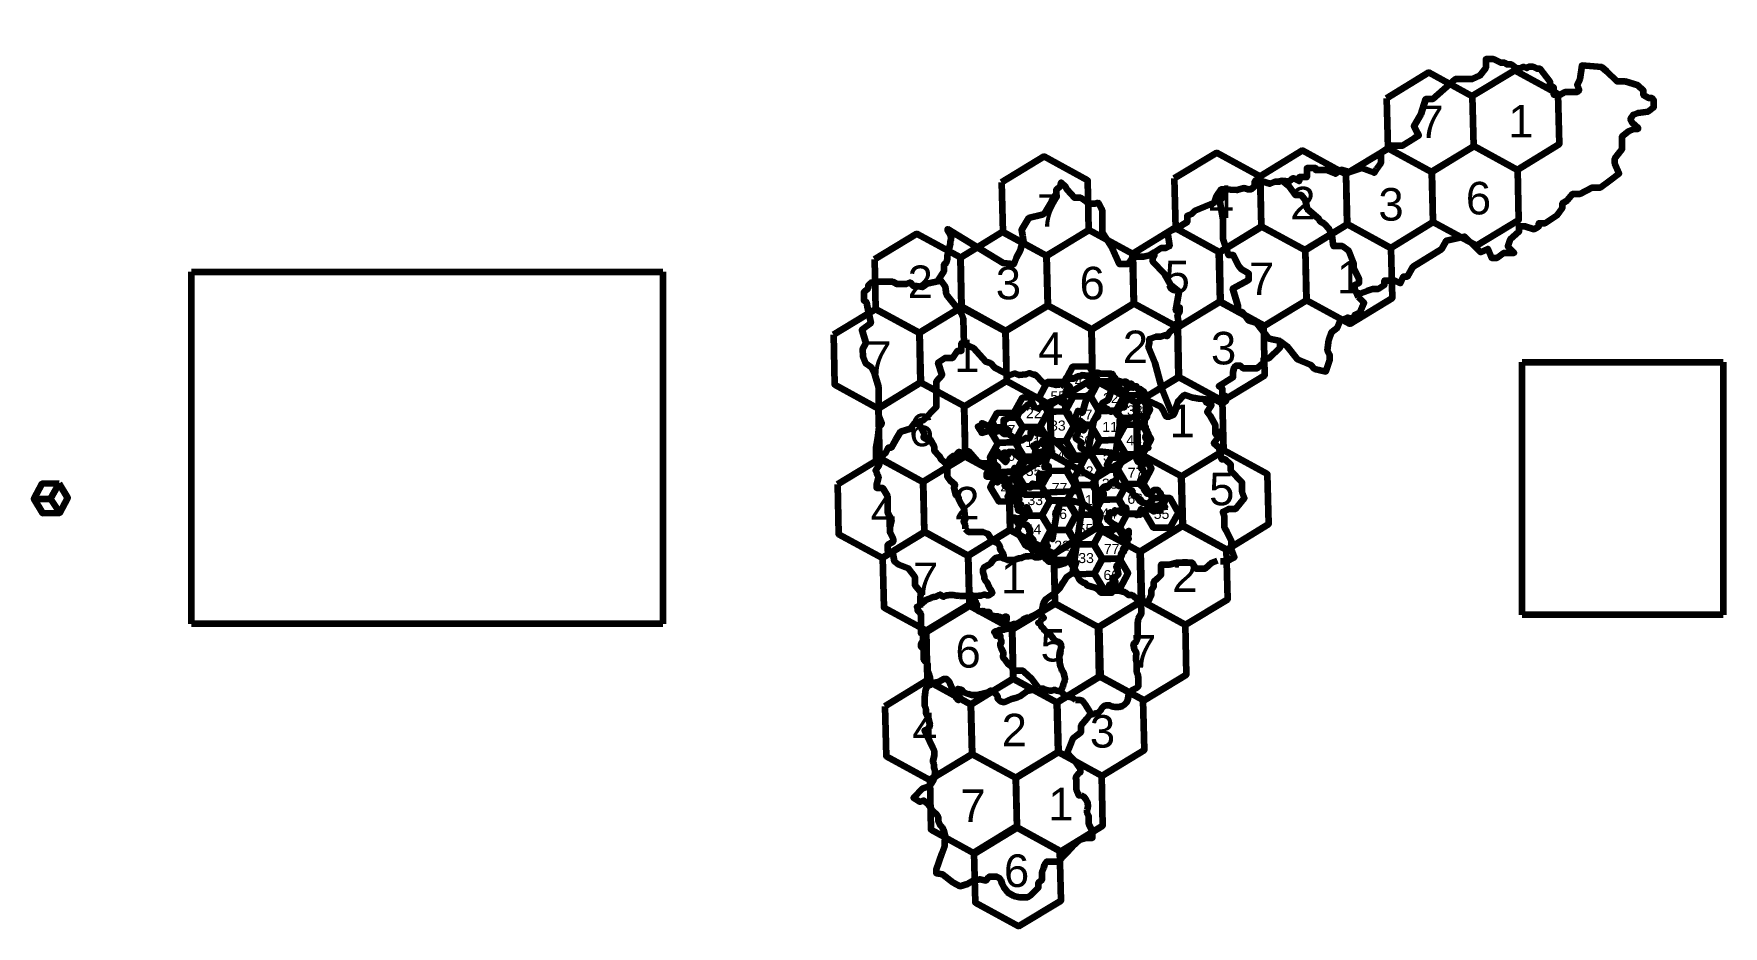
# Model space of a CAD drawing. Header units: millimetres. Extents: x 26490 to 144295, y -27112 to 35142.
import ezdxf

# ---------------------------------------------------------------- set-up
doc = ezdxf.new("R2010")
doc.units = ezdxf.units.MM
doc.layers.add('mapa', color=30, linetype='Continuous')
doc.styles.get("Standard").update_dxf_attribs({"font": 'arial.ttf'})
picture_1 = doc.add_image_def('image1.png', size_in_pixel=(1200, 1509))
picture_2 = doc.add_image_def('image2.png', size_in_pixel=(1098, 820))

msp = doc.modelspace()

# ---------------------------------------------------------------- linework, layer by layer
at = {"color": 2, "lineweight": 211}
for p, q in [((27650, 2706), (28250, 3777)), ((26490, 2706), (27650, 2706)), ((27650, 2706), (28297, 1718))]:
    msp.add_line(p, q, dxfattribs=at)
at = {"color": 30, "lineweight": 211, "true_color": 0xf8991e}
for points in [[(118781, 16966), (119460, 17200), (119890, 17348), (120250, 17348), (120680, 17620), (120680, 17930), (121400, 17930), (121790, 17750), (122010, 18200), (122290, 18200), (122670, 18910), (124070, 19770), (124677, 20143), (124990, 20720), (126260, 20990), (127050, 20230), (127378, 19915), (127880, 20130), (128140, 19520), (128540, 19520), (129000, 19850), (129710, 19850), (129270, 20310), (129450, 20780), (130060, 21350), (130060, 21730), (130460, 21730), (131110, 21510), (131440, 21690), (131440, 21930), (131890, 21930), (132710, 22500), (133100, 23000), (133100, 23320), (133440, 23530), (133810, 23970), (134310, 23970), (135150, 24430), (135750, 24430), (136370, 24890), (137045, 25390), (136740, 26090), (136740, 26450), (137260, 27100), (137260, 28010), (137680, 28360), (138090, 28500), (138360, 28500), (138360, 28580), (137950, 28960), (137820, 29220), (138040, 29500), (138370, 29620), (139070, 29710), (139450, 30020), (139450, 30330), (139450, 30510), (139340, 30650), (139110, 30650), (138740, 30850), (138740, 31190), (138360, 31530), (137460, 31810), (136910, 31810), (136170, 32510), (135841, 32821), (134440, 32920), (134290, 31980), (134110, 31590), (134250, 31220), (134080, 31080), (133250, 31080), (132920, 30890), (132480, 30890), (132480, 31390), (132240, 31550), (132240, 31780), (131530, 32700), (131320, 32700), (131050, 32840), (130720, 32840), (130610, 32740), (130380, 32840), (130140, 32730), (129900, 32730), (129540, 32990), (129200, 32990), (129060, 33120), (128800, 33120), (128270, 33360), (127740, 33360), (127740, 32760), (127300, 32200), (126800, 31980), (126100, 31980), (125610, 31980), (124030, 30570), (123530, 30570), (123220, 29530), (122720, 28700), (122960, 28260), (123078, 28044), (122780, 27860), (121911, 27322), (121150, 27322), (120420, 26840), (120420, 26120), (120130, 25700), (119949, 25438), (119080, 25760), (118230, 25490), (117660, 25650), (117270, 25370), (116640, 25620), (116260, 25620), (115880, 25620), (115880, 25770), (115270, 25770), (115270, 25420), (115270, 25150), (114720, 25150), (114720, 24850), (114300, 25070), (114020, 24840), (113540, 24890)], [(105820, 8720), (105180, 10340), (104680, 12160), (104210, 13280), (104290, 13570), (104290, 13870), (104760, 14020), (105100, 14020), (105380, 14120), (105520, 14050), (105650, 14270), (105940, 14530), (106060, 14890), (106210, 14960), (106330, 14960), (106250, 15520), (106410, 15760), (106410, 16040), (106250, 15840), (106130, 15840), (106370, 17140), (105780, 17600), (105330, 18400), (104520, 19230), (104520, 19520), (104630, 19680), (104630, 19880), (104300, 19680), (103880, 19580), (103160, 19580), (102790, 19080), (102200, 19080), (101710, 20160), (101010, 21280), (101010, 21990), (101010, 22750), (100950, 22950), (100790, 23280), (100660, 23360), (100460, 23290), (100110, 23290), (99730, 23540), (99492, 23697), (99370, 23697), (99070, 23697), (98560, 24250), (98460, 24470), (98130, 24770), (98070, 24520), (97780, 24260), (97780, 23980), (97530, 23630), (97390, 23300), (96970, 22610), (96800, 22510), (95850, 22270), (95360, 21470), (95430, 21060), (95508, 20604), (95330, 20330), (95270, 20020), (94990, 19520), (94840, 19060), (94080, 19140), (92060, 20370), (90202, 21501), (90202, 21410), (90380, 21150), (90460, 20840), (90400, 20670), (90400, 20510), (90190, 19640), (90190, 19370), (90110, 19170), (89940, 19020), (89940, 18560), (89550, 17950)], [(118870, 16760), (118610, 17360), (118610, 17630), (118900, 17780), (118900, 18050), (118530, 18760), (118530, 19120), (118190, 19990), (117750, 20330), (117130, 20330), (117060, 20860), (117032, 21075), (116840, 21490), (116480, 21880), (116200, 22040), (116130, 22200), (115300, 22900), (115170, 23530), (114890, 23880), (114470, 23880), (114060, 24470), (113540, 24890), (113320, 24820), (113040, 24820), (112670, 24680), (111840, 24930), (111710, 24930), (111620, 24820), (111620, 24700), (111710, 24590), (111360, 24270), (111180, 24270), (110870, 24370), (110380, 24230), (109500, 24280)], [(108020, 9670), (108507, 9621), (108988, 9573), (109390, 9340), (109630, 9530), (109630, 9870), (109370, 9870), (109370, 10090), (109370, 10380), (109120, 10550), (110120, 11190), (110120, 11550), (110210, 11910), (110340, 12000), (110620, 12000), (110790, 11810), (111220, 11810), (111820, 11810), (112260, 12210), (112260, 12510), (112630, 12510), (113400, 13260), (113400, 13710), (112640, 13870), (111770, 14950), (111190, 15150), (110780, 15730), (110470, 15730), (110470, 16130), (110100, 17380), (111220, 17980), (111220, 18430), (110720, 18710), (110500, 18970), (110150, 19700), (109810, 19700), (109430, 20790), (109430, 22220), (109200, 23520), (109500, 23810), (109500, 24280), (109260, 24280), (108960, 23840), (108800, 23340), (107450, 22800), (107210, 22560), (106910, 22450), (106910, 22010), (106270, 21600), (105550, 21270), (105680, 20330), (105400, 20190), (105090, 20190), (104630, 19880)], [(98021, 10659), (97771, 10619), (97301, 10739), (96881, 10799), (96331, 11359), (96231, 11359), (95921, 11459), (95671, 11369), (95191, 11339), (94901, 11439), (94581, 11339), (94471, 11339), (94181, 11489), (93498, 11843), (93201, 12159), (92871, 12249), (92011, 13209), (91371, 13499), (91311, 15269), (91191, 15659), (90141, 16959), (90061, 17499), (89761, 17899), (89091, 17759), (88776, 17693), (88471, 17469), (88071, 17529), (87831, 17529), (87591, 17799), (87331, 17679), (86671, 17679), (86391, 17839), (85141, 17839), (84831, 17749), (84681, 17589), (84681, 17389), (84381, 17109), (84381, 16589), (84381, 16539), (84551, 16409), (84611, 16129), (84861, 14959), (84241, 14489), (84521, 13559), (84271, 13149), (84311, 12629), (84491, 12169), (84891, 11879), (85111, 11419), (85391, 10499), (85391, 8529), (85631, 7959), (85421, 7699), (85331, 6899), (85201, 6249), (85201, 5319), (85431, 5169), (85431, 5049), (85191, 4689), (85271, 4539), (85271, 4419), (85401, 4269), (85251, 3679), (85251, 3469), (85661, 3469), (86031, 2879), (86031, 2289), (86031, 1739), (86291, 1229), (86191, 719), (86191, 379), (86421, -81), (86421, -301), (86021, -531), (86021, -901), (86361, -1021), (86481, -1641), (86781, -1891), (87471, -2131), (87931, -2731), (87931, -3311), (88311, -3811), (88285, -4880)], [(113400, 13710), (113860, 13360), (114580, 12450), (115530, 12050), (115800, 11770), (116580, 11580), (116700, 11930), (116867, 12418), (116867, 12730), (116700, 13060), (116800, 13790), (116990, 14330), (117410, 14650), (117580, 15120), (118090, 15340), (118500, 15230), (118610, 15530), (118990, 15720), (119260, 16370), (118870, 16760)], [(104295, 9340), (104205, 9570), (104110, 9680), (104040, 9899), (103920, 9959), (103770, 10119), (103770, 10169), (103740, 10169), (103660, 10169), (103530, 10329), (103400, 10439), (103360, 10519), (103210, 10539), (103140, 10548), (102950, 10669), (102911, 10694), (102840, 10694), (102680, 10869), (102500, 10869), (102460, 10809), (102320, 10809), (102280, 10859), (101930, 10969), (101900, 10919), (101870, 10919), (101860, 10949), (101910, 11129), (101880, 11139), (101810, 11139), (101680, 11209), (101690, 11229), (101620, 11279), (101532, 11342), (101590, 11429), (101580, 11439), (101560, 11429), (101520, 11429), (101470, 11399), (101410, 11419), (101340, 11419), (101110, 11419), (100910, 11419), (100760, 11469), (100670, 11499), (100590, 11499), (100530, 11459), (100479, 11425), (100440, 11449), (100370, 11389), (100300, 11289), (100100, 11259), (100060, 11289), (100000, 11249), (99890, 11249), (99750, 11279), (99568, 11318), (99480, 11269), (99410, 11269), (99310, 11239), (98980, 11069), (98750, 11069), (98502, 11109), (98348, 10903), (98029, 10480)], [(109241, -1641), (109671, -1641), (110221, -1371), (110011, -801), (110011, -221), (109671, 419), (109529, 686), (109529, 1439), (109401, 1799), (109811, 2009), (110311, 2009), (110911, 2759), (110761, 3189), (110761, 3839), (109951, 4649), (109951, 5099), (109591, 5449), (109341, 5449), (109151, 6249), (108781, 6589), (109231, 7199), (109231, 7389), (108901, 7219), (108901, 7219), (108901, 7829), (108551, 8479), (108301, 8759), (108611, 9229), (108231, 9429), (108231, 9619), (107731, 9669), (107341, 9739), (106811, 9939), (106711, 9939), (106241, 9439), (106111, 9059), (106111, 8869), (106031, 8669), (105941, 8539), (105661, 8429), (105501, 8429), (105391, 8559), (105261, 8839), (105091, 9119), (104218, 9508), (104192, 9631)], [(97296, -4143), (97733, -3821), (98006, -3559), (98280, -3134), (98534, -2739), (98948, -2471), (99116, -1942), (99181, -1738), (98577, -1537), (98419, -1784), (98171, -1863), (97951, -1934), (97632, -1829), (97459, -1695), (97276, -1695), (97112, -1522), (96972, -1374), (96876, -1272), (96826, -1272), (96702, -1351), (96670, -1372), (96554, -1384), (96358, -1384), (96311, -1384), (96128, -1299), (95986, -1287), (95841, -1315), (95631, -1315), (95358, -1449), (95171, -1464), (95013, -1503), (94871, -1572), (94398, -1572), (94125, -1478), (93926, -1380), (93862, -1380), (93728, -1380), (93508, -1472), (93335, -1631), (93180, -1831), (93085, -1908), (92734, -2079), (92673, -2236), (92673, -2398), (92721, -2540), (92767, -2673), (92767, -2860), (92834, -3004), (92941, -3102), (93014, -3281), (93100, -3495), (93249, -3670), (93278, -3734), (93320, -3825), (93320, -3886), (93061, -4044), (92945, -4044), (92856, -4003), (92714, -4003), (92656, -4020), (92522, -4060), (92392, -4060), (92251, -4083), (92054, -4083), (91778, -3968)], [(103830, -4450), (104210, -4450), (104430, -3990), (104430, -3640), (104600, -3420), (104600, -3090), (104840, -2860), (105102, -2609), (105102, -2230), (105102, -2110), (105102, -1890), (105690, -1890), (106230, -1730), (106640, -1730), (107240, -1730), (107500, -2170), (108200, -2170), (108660, -1730), (109030, -1590)], [(99130, -11310), (99230, -11320), (99320, -11320), (99440, -11320), (99520, -11340), (99530, -11340), (99550, -11350), (99620, -11400), (99690, -11480), (99830, -11670), (100060, -12040), (100120, -12180), (100120, -12270), (100120, -12360), (100240, -12310), (100300, -12310), (100430, -12290), (100480, -12282), (100550, -12250), (100580, -12240), (100700, -12220), (100790, -12150), (100820, -12120), (100910, -12020), (100990, -11870), (101060, -11800), (101130, -11730), (101290, -11690), (101500, -11690), (101650, -11770), (101870, -11810), (102180, -11810), (102410, -11750), (102550, -11640), (102680, -11500), (102770, -11340), (102830, -11120), (102830, -10970), (103020, -10770), (103110, -10630), (103290, -10520), (103430, -10470), (103530, -10360), (103530, -9790), (103490, -9680), (103490, -9590), (103410, -9400), (103410, -9180), (103410, -8990), (103410, -8730), (103360, -8590), (103360, -8290), (103390, -8100), (103360, -7960), (103270, -7890), (103210, -7680), (103180, -7430), (103250, -7350), (103340, -7310), (103420, -7110), (103466, -6996), (103466, -6380), (103466, -5980), (103530, -5650), (103660, -5420), (103736, -5286), (103736, -4960), (103690, -4870), (103690, -4680), (103830, -4450), (103510, -4360), (103070, -4030), (102830, -4030), (102600, -3840), (102190, -3720), (101870, -3720), (101740, -3720), (101660, -3860), (101310, -3860), (101120, -3860), (101120, -3860), (100930, -3860), (100770, -3700), (100590, -3520), (100250, -3430), (99937, -3347), (99820, -3190), (99730, -3190), (99480, -3030), (99380, -2930), (99300, -2670), (98948, -2430)], [(96516, -10452), (96065, -9827), (95585, -9390), (95474, -9290), (95288, -9290), (95059, -9290), (94868, -9290), (94740, -9067), (94429, -8839), (94228, -8529), (94094, -8399), (94105, -8027), (93976, -7755), (93896, -7585), (93896, -7457), (93896, -7354), (93976, -7354), (93976, -7246), (93976, -7199), (93896, -7010), (93896, -6846), (93850, -6805), (93798, -6760), (93798, -6760), (93684, -6725), (93606, -6725), (93606, -6765), (93637, -6812), (93637, -6812), (93601, -6860), (93601, -6793), (93566, -6689), (93548, -6639), (93468, -6592), (93544, -6526), (93625, -6526), (93722, -6478), (93807, -6437), (93864, -6437), (93945, -6469), (94045, -6424), (94144, -6424), (94211, -6424), (94263, -6374), (94346, -6374), (94431, -6338), (94488, -6265), (94449, -6265), (94408, -6221), (94357, -6168), (94357, -6065), (94322, -5957), (94322, -5803), (94285, -5758), (94344, -5714), (94344, -5629), (94344, -5536), (94273, -5536), (94187, -5536), (94126, -5592), (94074, -5592), (93998, -5592), (93932, -5553), (93814, -5553), (93758, -5516), (93689, -5516), (93618, -5516), (93542, -5516), (93444, -5482), (93378, -5459), (93308, -5434), (93258, -5417), (93204, -5398), (93166, -5385), (93166, -5320), (93166, -5283), (93166, -5283), (93131, -5249), (93131, -5249), (93131, -5193), (93131, -5193), (93069, -5193), (93030, -5193), (92976, -5193), (92946, -5193), (92920, -5193), (92900, -5193), (92880, -5207), (92864, -5207), (92845, -5207), (92827, -5207), (92809, -5189), (92786, -5166), (92768, -5148), (92757, -5137), (92735, -5137), (92715, -5151), (92693, -5151), (92671, -5151), (92648, -5139), (92627, -5128), (92606, -5141), (92594, -5148), (92505, -5148), (92460, -5148), (92435, -5148), (92409, -5148), (92389, -5129), (92371, -5129), (92334, -5100), (92320, -5082), (92296, -5076), (92272, -5070), (92256, -4979), (92241, -4851), (92241, -4750), (92272, -4659), (92245, -4642), (92166, -4662), (92090, -4699), (92048, -4671), (92048, -4598), (92048, -4514), (92103, -4497), (92133, -4481), (92169, -4462), (92124, -4405), (91911, -4136), (91778, -3968), (91726, -3968), (91617, -4000), (91553, -4035), (91474, -4067), (91446, -4078), (91400, -4086), (91311, -4100), (91247, -4100), (91171, -4092), (91068, -4080), (90973, -4075), (90892, -4075), (90802, -4058), (90634, -4017), (90600, -4008), (90567, -4008), (90446, -4008), (90316, -4020), (90227, -4039), (90200, -4039), (90081, -4044), (89991, -4102), (89965, -4119), (89942, -4127), (89921, -4127), (89898, -4127), (89867, -4120), (89816, -4061), (89742, -4002), (89692, -3993), (89670, -3993), (89643, -4000), (89614, -4016), (89528, -4067), (89397, -4124), (89252, -4162), (89181, -4162), (89040, -4217), (88764, -4325), (88341, -4674), (88224, -4770), (88151, -4830), (88074, -4830), (88074, -4830), (88119, -4955), (88119, -5082), (88189, -5137), (88348, -5323), (88348, -5543), (88348, -5757), (88348, -6205), (88348, -6501), (88348, -6664), (88490, -6664), (88490, -7000), (88490, -7214), (88347, -7428), (88347, -7602), (88347, -7602), (88531, -7795), (88531, -7928), (88531, -7928), (88531, -8111), (88531, -8336), (88531, -8489), (88531, -8489), (88674, -8641), (88816, -8794), (88816, -8923), (88816, -9321), (88896, -9453), (88896, -9546), (88981, -9702), (88981, -9883), (89037, -9975), (89037, -10104), (89037, -10164), (89318, -10104), (89619, -10039), (89945, -9859), (90134, -9859), (90299, -10015), (90636, -10830), (90756, -11120), (90971, -11354), (91059, -11121), (90931, -10800), (90931, -10551), (91156, -10607), (91312, -10792), (91638, -10896), (91856, -10966), (92281, -10966), (92751, -10860), (93048, -10793), (93221, -10679), (93398, -10768), (93603, -10952), (93701, -11041), (93701, -11225), (93872, -11410), (94161, -11482), (94659, -11261), (95041, -11165), (95350, -11029), (95780, -10699), (96094, -10615), (96516, -10452)], [(96617, -5279), (96735, -5147), (96799, -5076), (96842, -4850), (96889, -4599), (96960, -4439), (97111, -4279), (97296, -4143), (97296, -4143), (97296, -4143)], [(98333, -10109), (98383, -9967), (98397, -9925), (98411, -9885), (98386, -9735), (98373, -9652), (98348, -9559), (98326, -9438), (98278, -9364), (98197, -9305), (98168, -9187), (98105, -9037), (98049, -8872), (98034, -8661), (98016, -8269), (98012, -8195), (98069, -7955), (98089, -7817), (98133, -7709), (98146, -7678), (98131, -7560), (98131, -7471), (98091, -7378), (97923, -7278), (97739, -7204), (97630, -7087), (97603, -7038), (97512, -6929), (97473, -6883), (97458, -6883), (97422, -6827), (97343, -6787), (97273, -6751), (97220, -6673), (97033, -6531), (96981, -6470), (96919, -6435), (96919, -6356), (96838, -6280), (96790, -6250), (96763, -6221), (96727, -6182), (96727, -6160), (96708, -6131), (96708, -6113), (96708, -6088), (96698, -6069), (96688, -6049), (96662, -6026), (96606, -5989), (96587, -5976), (96564, -5976), (96546, -5976), (96535, -5959), (96570, -5936), (96631, -5910), (96660, -5881), (96698, -5820), (96752, -5713), (96790, -5667), (96880, -5630), (96930, -5609), (96846, -5522), (96775, -5381), (96741, -5347), (96716, -5347), (96688, -5322), (96665, -5322), (96617, -5279), (96535, -5339), (96446, -5365), (96220, -5430), (96049, -5508), (95878, -5618), (95805, -5618), (95770, -5588), (95647, -5681), (95572, -5681), (95529, -5681), (95490, -5724), (95443, -5776), (95330, -5860), (95228, -5936), (95039, -6016), (94887, -6052), (94786, -6052), (94672, -6083), (94590, -6135), (94488, -6265)], [(89037, -10164), (89037, -10270), (88830, -10340), (88670, -10590), (88610, -11140), (88610, -11710), (88700, -11980), (88700, -12260), (88850, -12610), (88980, -13040), (88910, -13300), (88760, -13410), (88600, -13460), (88730, -13770), (89160, -14640), (89275, -14873), (89275, -15230), (89180, -15570), (89180, -15640), (89240, -15810), (89240, -16020), (89330, -16230), (89330, -16470), (89260, -16860), (89160, -17040), (88880, -17360), (88450, -17510), (87830, -18160), (88270, -18430), (88550, -18350), (88800, -18560), (89180, -19080), (89460, -19340), (89550, -19490), (89550, -19750), (89660, -20040), (89810, -20190), (89930, -20390), (90030, -20880), (90140, -20980), (90000, -21150), (90000, -21550), (89810, -22030), (89420, -23170), (89420, -23410), (89860, -23480), (90600, -24070), (91070, -24320), (91610, -24160), (91960, -23950), (92450, -23840), (92910, -23930), (93070, -23720), (93136, -23634), (93240, -23634), (93330, -23634), (93500, -23634), (93620, -23634), (93810, -23740), (93930, -23890), (94000, -24140), (94140, -24420), (94380, -24730), (94830, -25000), (95220, -25080), (95520, -25080), (95800, -25080), (96010, -24940), (96310, -24640), (96545, -24405), (96545, -24060), (96810, -23850), (96810, -23310), (96910, -23030), (96995, -22792), (97140, -22590), (97360, -22590), (97930, -22590), (98920, -21550), (99460, -21070), (99830, -20950), (100320, -20950), (100320, -20480), (100050, -19990), (100050, -19440), (99940, -19210), (99940, -19000)], [(96516, -10452), (96614, -10522), (96699, -10538), (96849, -10538), (96910, -10550), (97104, -10630), (97310, -10676), (97417, -10676), (97511, -10664), (97608, -10623), (97671, -10629), (97712, -10633), (97816, -10668), (97916, -10688), (97980, -10688), (98011, -10692), (98114, -10713), (98177, -10576), (98242, -10418), (98272, -10346), (98297, -10244), (98316, -10164), (98333, -10109), (98333, -10109), (98333, -10109)], [(99180, -15710), (98560, -15030), (98750, -14540), (98961, -13995), (99280, -13750), (99524, -13563), (99524, -13110), (99930, -12650), (100120, -12360)], [(99530, -17990), (99370, -17990), (99200, -17600), (99200, -17540), (99200, -16930), (99150, -16710), (99330, -16470), (99470, -16370), (99470, -16160), (99180, -15710)]]:
    msp.add_lwpolyline(points, dxfattribs=at)
at = {"color": 6, "lineweight": 211}
for points in [[(120820, 30629), (120901, 27166), (123941, 25505), (126900, 27308), (126818, 30771), (123778, 32432)], [(126800, 30779), (126881, 27316), (129921, 25655), (132880, 27458), (132798, 30921), (129758, 32582)], [(117990, 25339), (118071, 21876), (121111, 20215), (124070, 22018), (123988, 25481), (120948, 27142)], [(123970, 25489), (124051, 22026), (127091, 20365), (130050, 22168), (129968, 25631), (126928, 27292)], [(93981, 24777), (94063, 21314), (97103, 19653), (100062, 21455), (99980, 24918), (96940, 26579)], [(106020, 25039), (106101, 21576), (109141, 19915), (112100, 21718), (112018, 25181), (108978, 26842)], [(112000, 25189), (112081, 21726), (115121, 20065), (118080, 21868), (117998, 25331), (114958, 26992)], [(91110, 19514), (91192, 16051), (94232, 14390), (97190, 16193), (97108, 19656), (94068, 21317)], [(97113, 19647), (97195, 16184), (100235, 14523), (103193, 16326), (103112, 19789), (100072, 21450)], [(103127, 19798), (103209, 16335), (106249, 14674), (109207, 16477), (109125, 19940), (106085, 21601)], [(109165, 19884), (109247, 16420), (112287, 14760), (115245, 16562), (115163, 20025), (112123, 21686)], [(115145, 20034), (115227, 16570), (118267, 14910), (121225, 16712), (121143, 20175), (118103, 21836)], [(85110, 19395), (85192, 15932), (88232, 14271), (91190, 16074), (91108, 19537), (88068, 21197)], [(82244, 14136), (82325, 10673), (85365, 9012), (88324, 10814), (88242, 14277), (85202, 15938)], [(88257, 14287), (88339, 10824), (91379, 9163), (94337, 10965), (94256, 14428), (91216, 16089)], [(94246, 14387), (94327, 10924), (97367, 9263), (100326, 11066), (100244, 14529), (97204, 16189)], [(100239, 14525), (100320, 11062), (103360, 9402), (106319, 11204), (106237, 14667), (103197, 16328)], [(106263, 14659), (106344, 11196), (109384, 9535), (112343, 11338), (112261, 14801), (109221, 16461)], [(85369, 9014), (85451, 5551), (88491, 3890), (91449, 5693), (91367, 9156), (88327, 10816)], [(91361, 9116), (91442, 5653), (94482, 3992), (97441, 5795), (97359, 9258), (94319, 10919)], [(97359, 9246), (97441, 5783), (100481, 4122), (103439, 5925), (103357, 9388), (100317, 11049)], [(103391, 9397), (103473, 5934), (106513, 4273), (109471, 6075), (109390, 9538), (106350, 11199)], [(100506, 4138), (100588, 675), (103628, -986), (106586, 816), (106504, 4279), (103464, 5940)], [(106527, 4270), (106608, 806), (109648, -854), (112607, 948), (112525, 4411), (109485, 6072)], [(82529, 3701), (82611, 237), (85651, -1423), (88609, 379), (88527, 3842), (85487, 5503)], [(88489, 3854), (88571, 391), (91611, -1270), (94569, 533), (94488, 3996), (91447, 5656)], [(94493, 3987), (94574, 524), (97614, -1137), (100573, 665), (100491, 4129), (97451, 5789)], [(85676, -1408), (85758, -4871), (88798, -6532), (91756, -4729), (91675, -1266), (88634, 395)], [(91625, -1273), (91706, -4736), (94746, -6397), (97705, -4595), (97623, -1132), (94583, 529)], [(97618, -1135), (97699, -4598), (100740, -6259), (103698, -4456), (103616, -993), (100576, 668)], [(103662, -965), (103744, -4428), (106784, -6089), (109742, -4287), (109660, -824), (106620, 837)], [(94705, -6387), (94787, -9850), (97827, -11511), (100785, -9709), (100704, -6245), (97664, -4585)], [(100791, -6227), (100872, -9691), (103913, -11351), (106871, -9549), (106789, -6086), (103749, -4425)], [(88707, -6517), (88789, -9980), (91829, -11641), (94787, -9838), (94705, -6375), (91665, -4715)], [(85836, -11779), (85917, -15242), (88957, -16903), (91916, -15101), (91834, -11638), (88794, -9977)], [(91839, -11646), (91921, -15109), (94961, -16770), (97919, -14968), (97837, -11505), (94797, -9844)], [(97853, -11495), (97934, -14958), (100974, -16619), (103933, -14817), (103851, -11354), (100811, -9693)], [(88971, -16906), (89053, -20370), (92093, -22030), (95051, -20228), (94969, -16765), (91929, -15104)], [(94964, -16768), (95046, -20231), (98086, -21892), (101044, -20090), (100963, -16626), (97922, -14966)], [(92040, -21988), (92122, -25451), (95162, -27112), (98120, -25310), (98038, -21847), (94998, -20186)]]:
    msp.add_lwpolyline(points, close=True, dxfattribs=at)
at = {"color": 7, "lineweight": 211}
for points in [[(85451, 5551), (85930, 5960), (86080, 6290), (86290, 6290), (86600, 6810), (86948, 7393), (87620, 7600), (87900, 7980), (88530, 8190), (89440, 9120), (89440, 10910), (89830, 11350), (89560, 12210), (90030, 12530), (90570, 12530), (90910, 13030), (91170, 13030), (91170, 13550), (91369, 13550)], [(87900, 7980), (88240, 7900), (88610, 7210), (88530, 6980), (88670, 6890), (88670, 7020), (88970, 6880), (89280, 6350), (89280, 6080), (89630, 5700), (89760, 5440), (90180, 5080), (90360, 5510), (90590, 5690), (90750, 5690), (90990, 5980), (91300, 5880), (91680, 6020), (92270, 5340), (92570, 5200), (92940, 5200), (93130, 5200), (93650, 5200)], [(90180, 5080), (90180, 4884), (90180, 4270), (90360, 4010), (90740, 3680), (90640, 3490), (90790, 2960), (90960, 2820), (90960, 2680), (91100, 2390), (91340, 2060), (91430, 1220), (91320, 1110), (91440, 870), (91440, 620)], [(91440, 620), (91650, 390), (91930, 390), (92660, 390), (93000, 290), (93180, -20)], [(93180, -20), (93306, -237), (93710, -390), (93850, -600), (93850, -780), (94100, -1210), (94125, -1478)]]:
    msp.add_lwpolyline(points, dxfattribs=at)
at = {"color": 152, "lineweight": 211, "true_color": 0x2776bb}
for points in [[(100114, 11928), (98925, 11900), (98354, 10857), (98973, 9841), (100162, 9868), (100732, 10912)], [(98350, 10866), (97161, 10838), (96590, 9795), (97208, 8779), (98397, 8806), (98968, 9850)], [(101927, 10913), (100738, 10885), (100167, 9842), (100786, 8826), (101975, 8853), (102545, 9897)], [(96600, 9778), (95411, 9750), (94841, 8707), (95459, 7691), (96648, 7718), (97219, 8762)], [(100165, 9864), (98976, 9836), (98406, 8793), (99024, 7777), (100213, 7804), (100784, 8848)], [(103713, 9940), (102524, 9912), (101954, 8868), (102572, 7853), (103761, 7880), (104332, 8924)], [(94834, 8706), (93645, 8678), (93074, 7634), (93693, 6619), (94882, 6646), (95452, 7690)], [(98414, 8798), (97225, 8770), (96655, 7727), (97273, 6711), (98462, 6739), (99033, 7782)], [(101967, 8865), (100778, 8838), (100208, 7794), (100826, 6778), (102015, 6806), (102586, 7849)], [(96668, 7724), (95479, 7696), (94909, 6653), (95527, 5637), (96716, 5664), (97287, 6708)], [(100211, 7808), (99022, 7780), (98451, 6737), (99070, 5721), (100259, 5748), (100829, 6792)], [(103781, 7885), (102592, 7858), (102022, 6814), (102640, 5798), (103829, 5826), (104400, 6869)], [(94920, 6647), (93731, 6619), (93160, 5576), (93778, 4560), (94967, 4588), (95538, 5631)], [(98465, 6733), (97276, 6706), (96705, 5662), (97324, 4646), (98513, 4674), (99084, 5717)], [(102013, 6809), (100824, 6782), (100253, 5738), (100872, 4722), (102061, 4750), (102631, 5793)], [(96711, 5654), (95522, 5626), (94951, 4583), (95569, 3567), (96758, 3594), (97329, 4638)], [(100253, 5738), (99064, 5710), (98494, 4667), (99112, 3651), (100301, 3679), (100872, 4722)], [(102074, 4727), (100885, 4700), (100315, 3656), (100933, 2640), (102122, 2668), (102693, 3712)], [(103813, 5833), (102624, 5805), (102053, 4762), (102672, 3746), (103861, 3773), (104432, 4817)], [(28250, 3777), (27061, 3749), (26490, 2706), (27108, 1690), (28297, 1718), (28868, 2761)], [(94930, 4597), (93741, 4569), (93170, 3526), (93788, 2510), (94977, 2538), (95548, 3581)], [(96734, 3596), (95545, 3568), (94974, 2525), (95593, 1509), (96782, 1536), (97352, 2580)], [(98499, 4658), (97310, 4631), (96739, 3587), (97358, 2571), (98547, 2599), (99117, 3642)], [(100313, 3679), (99124, 3651), (98553, 2608), (99171, 1592), (100360, 1619), (100931, 2663)], [(103883, 3756), (102694, 3729), (102123, 2685), (102742, 1669), (103931, 1697), (104501, 2740)], [(98545, 2602), (97356, 2575), (96785, 1531), (97403, 515), (98592, 543), (99163, 1586)], [(102125, 2663), (100936, 2635), (100365, 1592), (100984, 576), (102173, 603), (102744, 1647)], [(104535, 2750), (103940, 1720), (104535, 690), (105724, 690), (106319, 1720), (105724, 2750)], [(96793, 1537), (95604, 1509), (95034, 466), (95652, -550), (96841, -523), (97412, 521)], [(100369, 1606), (99180, 1578), (98609, 535), (99228, -481), (100417, -454), (100987, 590)], [(98587, 533), (97398, 505), (96827, -538), (97446, -1554), (98635, -1527), (99205, -483)], [(102159, 588), (100970, 560), (100399, -483), (101018, -1499), (102207, -1472), (102777, -428)], [(100406, -456), (99217, -483), (98646, -1527), (99265, -2543), (100454, -2515), (101024, -1472)], [(102193, -1460), (101004, -1488), (100433, -2531), (101052, -3547), (102241, -3520), (102811, -2476)]]:
    msp.add_lwpolyline(points, close=True, dxfattribs=at)
at = {"color": 40, "lineweight": 211, "true_color": 0xf8d731}
for points in [[(104120, 9310), (104050, 9410), (103950, 9410), (104100, 9650), (104100, 9810), (103870, 10220), (103800, 10110), (103720, 10330), (103380, 10430), (103380, 10560), (103280, 10470), (103220, 10580), (103110, 10580), (103010, 10740), (102880, 10650), (102730, 10750), (102630, 10750), (102630, 10870), (102500, 10790), (101990, 10950), (101760, 11160), (101760, 11350), (101630, 11430), (100900, 11430), (100627, 11459), (100530, 11459), (100411, 11459), (100260, 11260), (99540, 11320), (99480, 11240), (99240, 11240), (98980, 11080), (98860, 11140), (98670, 11080), (98540, 11170), (98450, 11130), (98370, 10910), (98540, 10780), (98540, 10680), (98740, 10540), (98740, 10470), (98670, 10340), (98500, 10340), (98440, 10160), (98500, 10050), (98400, 9980), (98400, 9800), (98460, 9700)], [(100100, 11259), (100020, 10660), (100100, 10660), (100100, 10550), (100350, 10550), (100440, 10360), (100280, 10030), (100200, 10140), (100130, 9940), (99970, 9940), (99970, 9940), (99970, 9790), (99870, 9660), (99600, 8700), (99300, 8840), (99080, 8320), (99300, 8160), (99430, 8160), (99430, 8160), (99640, 7980), (99830, 7900), (99990, 7880), (100010, 7810), (99770, 7890), (99770, 7780), (99670, 7730), (99780, 7600), (99680, 7470), (99450, 7670), (99280, 7480), (99340, 7400), (99260, 7320), (99260, 7200), (99130, 7050), (99150, 6920), (99570, 6610), (99480, 6420), (99480, 6290), (99710, 6150), (100040, 6130)], [(98460, 9700), (98350, 9550), (98140, 9420), (97950, 9670), (97790, 9510), (97790, 9620), (97610, 9490), (97380, 9490), (97380, 9390), (97190, 9390), (97190, 9210), (97000, 9110), (96900, 9110), (96900, 9110), (96740, 9110), (96560, 8980), (96300, 9070), (96100, 9420), (95710, 9190), (95170, 8690), (95080, 8450), (94860, 8360), (94420, 8360), (94260, 8210), (94100, 8210), (94100, 7850), (94100, 7760), (93870, 7670), (93740, 7670), (93430, 7670), (93430, 7910), (93050, 7770), (92770, 7900), (92597, 7980), (92597, 7750), (92330, 7750), (92480, 7490), (92585, 7307), (93080, 7460), (93240, 7320), (93470, 7320), (93590, 7490), (93590, 7380), (93850, 7470), (94100, 7240), (94410, 7240), (94780, 7000), (94660, 6670), (95030, 6670), (95140, 6240), (95216, 5944), (95216, 5580), (94990, 5800), (94817, 5968), (94440, 5968), (94440, 5780), (94280, 5910), (94120, 5910), (94330, 5420), (94240, 5250), (93850, 5650), (93720, 6010), (93440, 6010), (93600, 5830), (93480, 5590), (93170, 5390), (93740, 4920), (93740, 4920), (93310, 5020), (93310, 4690), (93580, 4600), (93580, 4470), (93290, 4470), (92930, 4470), (92930, 4260), (93370, 4260), (93470, 4020), (93700, 4020), (93700, 3830), (93890, 4030), (94320, 3890), (94320, 3640), (94180, 3640), (94460, 3480), (94680, 3480), (94950, 3370), (95190, 3370), (95360, 3250), (95310, 3180), (95470, 3050), (95440, 3020), (95350, 3070), (95300, 3030), (95270, 3090), (95010, 3090), (94900, 3210), (94900, 3310), (94740, 3370), (94550, 3370), (94550, 3300), (94740, 3300), (94780, 3210), (94700, 2970), (94520, 2970), (94380, 2870), (94630, 2800), (94810, 2850), (94940, 2730), (95100, 2690), (95229, 2658), (95140, 2550), (95140, 2460), (95080, 2460), (95130, 2330), (95340, 2300), (95120, 2240), (95050, 2190), (95080, 2150), (95190, 2060), (95100, 1990), (95140, 1890), (95230, 1920), (95300, 1810), (95450, 1810), (95570, 1940), (95680, 1970), (95710, 2130), (95780, 2090), (95780, 1870), (95900, 1870), (95900, 1770), (95810, 1770), (95810, 1680), (95810, 1620), (95630, 1680), (95570, 1590), (95660, 1540), (95580, 1540), (95550, 1480), (95660, 1420), (95590, 1330), (95500, 1430), (95500, 1330), (95410, 1290), (95410, 1370), (95050, 1310), (94940, 1370), (94810, 1370), (94960, 1140), (95040, 1140), (95090, 1000), (95250, 1040), (95300, 990), (95480, 1060), (95540, 990), (95540, 910), (95590, 880), (95740, 880), (95840, 750), (95810, 680), (95850, 610), (95950, 610), (95950, 520), (95890, 480), (95970, 430), (95970, 310), (95870, 180), (96200, -150), (96000, -270), (96220, -440), (96090, -550), (96040, -500), (95690, -570), (95920, -650), (96170, -930), (96350, -780), (96440, -850), (96530, -1040), (96530, -1160), (96630, -1160), (96680, -1220), (96800, -1140), (96870, -1200), (97030, -1200), (97270, -1370), (97433, -1486), (97459, -1695)], [(98235, 9479), (98370, 9230), (98490, 9300), (98610, 9180), (98410, 9050), (98360, 8830), (98590, 8610), (98670, 8670), (98670, 8510), (98880, 8360), (99080, 8320)], [(100990, 9050), (101220, 9050), (101370, 8980), (101430, 8840), (101610, 8780), (101610, 8860), (101870, 8800), (102010, 8870), (102150, 8870), (102210, 9040), (102540, 9100), (102570, 9180), (102460, 9180), (102460, 9310), (102510, 9410), (102650, 9440), (102580, 9510), (102470, 9560), (102420, 9680), (102650, 10100), (102650, 10280), (102650, 10350), (102710, 10430), (102710, 10530), (102740, 10530), (102850, 10430), (102940, 10540), (103160, 10450), (103220, 10580)], [(102217, 8498), (102190, 8020), (102230, 7960), (101870, 5630), (101730, 5790), (101560, 5790), (101650, 5900), (101020, 5990), (100950, 5990), (100010, 5970)], [(101310, -3860), (101510, -3730), (101510, -3530), (101570, -3470), (101470, -3290), (101610, -3230), (101720, -3350), (101960, -3350), (101910, -3240), (101910, -3070), (101730, -3000), (101730, -2790), (101830, -2850), (102010, -2670), (102135, -2545), (102100, -2380), (102030, -2220), (102090, -2180), (101970, -2050), (102140, -1820), (102140, -1680), (102280, -1590), (102280, -1500), (102280, -1370), (102280, -1310), (102370, -1270), (102300, -1170), (102380, -1030), (102520, -970), (102450, -830), (102450, -770), (102650, -770), (102690, -570), (102690, -410), (102770, -160), (102860, -80), (102770, 10), (102830, 10), (102730, 110), (102850, 240), (102850, 470), (102670, 340), (102330, 340), (102380, 490), (101960, 840), (101680, 970), (101340, 1280), (101340, 1340), (101340, 1400), (101410, 1350), (101473, 1393), (101473, 1720), (101570, 1760), (101820, 1720), (101880, 1920), (101950, 1820), (102140, 1880), (102200, 1840), (102200, 1840), (102320, 1720), (102450, 2100), (102560, 1990), (102670, 2090), (102630, 1720), (102750, 1720), (102800, 1660), (103090, 1660), (103340, 1660), (103390, 1560), (103550, 1650), (103630, 1580), (103654, 1652), (103590, 1760), (103640, 1850), (103690, 1850), (103690, 1980), (103840, 1890), (103925, 1890), (103980, 1960), (104050, 1910), (104200, 2020), (104320, 1970), (104452, 1915), (104550, 1950), (104550, 1850), (104648, 1850), (104580, 1810), (104580, 1810), (104730, 1970), (104840, 1870), (104910, 1950), (104990, 1870), (105060, 1870), (104980, 2100), (105060, 2140), (105390, 2140), (105080, 2320), (105350, 2500), (105280, 2640), (105330, 2750), (105230, 2820), (105160, 2820), (105030, 2970), (105070, 3070), (104890, 3250), (104890, 3300), (104570, 3300), (104490, 3170), (104430, 3170), (104350, 3050), (104200, 3050), (104120, 3050), (104000, 3210), (103928, 3306), (103928, 3440), (103660, 3670), (103580, 3800), (103700, 3910), (103650, 4010), (103900, 4250), (103900, 4330), (104100, 4380), (103890, 4550), (103850, 4740), (103720, 4810), (103720, 4930), (103720, 5010), (103780, 5080), (103720, 4930), (104030, 5310), (104030, 5310), (104030, 5180), (103840, 5180), (103750, 5230), (103580, 5230), (103450, 5300), (103500, 5370), (103410, 5410), (103410, 5520), (103350, 5680), (103550, 5760), (103620, 5710), (103720, 5710), (103790, 5920), (103790, 6240), (103930, 6240), (103990, 6330), (104060, 6270), (104230, 6270), (104120, 6450), (104058, 6551), (104270, 6750), (104080, 6850), (103980, 7000), (104050, 7150), (104210, 7260), (104050, 7320), (104050, 7390), (104120, 7460), (104040, 7550), (104040, 7720), (103900, 7770), (103830, 7690), (103720, 7690), (103760, 7870), (103720, 7920), (103840, 8050), (103970, 8000), (103970, 8220), (104120, 8410), (104120, 8790), (104010, 8790), (104090, 8930), (104010, 9040), (104100, 9090), (104100, 9090), (104100, 9090), (104040, 9220), (104120, 9310)], [(101870, 8800), (102060, 8540), (102170, 8540), (102270, 8450), (102520, 8360), (102750, 8360), (102750, 8360), (102890, 8320), (103340, 8500), (103550, 8500), (103630, 8460), (103910, 8460), (104046, 8316)], [(94100, 7760), (94330, 7590), (94496, 7468), (94410, 7240)], [(95030, 6670), (95140, 6800), (95380, 6770), (95670, 6960), (95900, 6920), (96010, 7130), (96010, 7390), (96120, 7330), (96200, 7420), (96480, 7230), (96550, 7330), (96800, 7180), (97000, 7180), (97040, 7090), (97200, 7030), (97421, 6947), (97590, 6820), (98370, 6080), (98570, 5750), (98980, 5450), (99340, 5450), (99740, 5450)], [(94680, 3480), (94980, 3480), (95030, 3630), (95150, 3590), (95070, 3880), (94950, 3940), (95120, 4090), (95050, 4190), (95050, 4320), (95320, 4430), (95320, 4550), (95090, 4730), (94990, 4730), (94860, 4580), (94780, 4640), (94880, 4870), (95120, 4830), (95370, 5010), (95320, 5100), (95400, 5140), (95470, 5090), (95630, 5340), (96070, 5380), (96400, 5520), (96632, 5618), (96830, 5440), (96780, 5910), (96700, 5980), (96630, 5810), (96320, 5810), (96320, 5970), (96370, 6110), (96180, 6420), (96370, 6280), (96370, 6370), (96470, 6430), (96360, 6540), (96520, 6490), (96670, 6590), (96880, 6540), (96880, 6640), (96810, 6750), (96890, 6790), (97010, 6540), (97050, 6710), (97120, 6650), (97120, 6850), (97320, 6850), (97320, 6900), (97410, 6900), (97410, 6790), (97507, 6883)], [(94950, 3370), (95330, 3480), (95440, 3620), (96000, 3500), (96120, 3760), (96610, 3650), (96610, 4460), (97280, 4400), (97280, 4980), (96960, 4890), (97507, 6883)], [(101730, 5790), (101310, 5080), (101970, 4600), (101970, 4490), (101970, 4380), (102100, 4380), (101800, 3780), (101740, 3900), (101340, 3470), (101140, 3570), (100930, 3350), (101080, 3150), (101080, 2920), (100930, 2790), (100930, 2700), (100850, 2600), (100730, 2680), (100570, 2550), (100780, 2300), (100660, 2170), (100660, 1930), (100860, 1700), (100860, 1580), (100860, 1440), (100740, 1120), (100693, 994), (100693, 800), (100880, 800), (100880, 640), (101640, 410), (101700, 500), (101620, 630), (101960, 840)], [(101870, 5630), (101925, 5567), (102230, 5720), (102370, 5820), (102470, 5820), (102690, 5660), (102840, 5660), (102870, 5770), (103000, 5770), (103120, 5700), (103350, 5680)], [(101880, 3940), (102110, 3610), (102560, 3610), (102700, 3490), (102790, 3490), (102850, 3350), (103070, 3290), (103110, 3200), (103070, 3150), (103170, 2990), (103360, 2910), (103510, 2710), (103610, 2710), (103770, 2420), (103840, 2480), (104110, 2360), (104180, 2430), (104340, 2430), (104370, 2270), (104510, 2230), (104590, 2160), (104720, 2220), (104820, 2190), (104940, 2260), (105080, 2220), (105360, 2140)], [(95294, 3296), (95294, 3370), (95550, 3220), (95550, 3010), (96910, 3010), (96850, 3150), (99354, 3251)], [(97030, -1200), (97030, -1010), (96910, -960), (97020, -900), (96960, -840), (97150, -840), (96980, -690), (97130, -690), (97200, -600), (97110, -500), (97110, -50), (97150, -20), (97220, -70), (97450, 40), (97520, -120), (97870, 1930), (97870, 2070), (97980, 2070), (97980, 2390), (98860, 2390), (98860, 2580), (99630, 2370)], [(100860, 1580), (100670, 1580), (100610, 1670), (100530, 1670), (100420, 1670), (100420, 1780), (100310, 1780), (100310, 1880), (99630, 2370)]]:
    msp.add_lwpolyline(points, dxfattribs=at)
at = {"color": 3, "lineweight": 211}
msp.add_lwpolyline([(98948, -2430), (99630, 2370), (99070, 4160), (100010, 5970), (100440, 8240), (100710, 8460), (100710, 8800), (100990, 9050), (100990, 9370), (101430, 9620), (101720, 10500), (101720, 11160), (101760, 11350)], dxfattribs=at)
at = {"color": 31, "lineweight": 211, "true_color": 0xfecc66}
msp.add_lwpolyline([(98114, -10713), (98220, -10850), (98286, -10935), (98480, -11050), (98720, -11100), (98910, -11190), (99130, -11310)], dxfattribs=at)
msp.add_arc((99240, -18696), 763, 336.53481, 67.65365, dxfattribs=at)
at = {"layer": 'mapa', "color": 152, "lineweight": 211, "true_color": 0x2776bb}
msp.add_lwpolyline([(121045, 26284), (121045, 26284)], close=True, dxfattribs=at)

# ---------------------------------------------------------------- texts
at = {"color": 159, "lineweight": 211, "true_color": 0x22346e, "insert": (93979, 35143), "char_height": 2.5, "attachment_point": 1, "rotation": 346.56729}
msp.add_mtext_dynamic_manual_height_columns('A', width=14580, gutter_width=12.5, heights=[0], dxfattribs=at)
at = {"color": 2, "lineweight": 211, "char_height": 2270, "attachment_point": 1}
for s, insert in [('7', (123041, 30138)), ('1', (129299, 30185)), ('6', (126347, 24811)), ('7', (96440, 23947)), ('4', (108429, 24561)), ('2', (114101, 24466)), ('3', (120250, 24378)), ('2', (87421, 18977)), ('3', (93570, 18889)), ('6', (99410, 18888)), ('5', (105340, 19313)), ('7', (111220, 19187)), ('1', (117353, 19302)), ('4', (96529, 14313)), ('2', (102427, 14436)), ('3', (108576, 14348)), ('7', (84540, 13699)), ('1', (90673, 13814)), ('6', (87510, 8639)), ('1', (105680, 9272)), ('2', (90671, 3536)), ('5', (108446, 4523)), ('4', (84849, 3011)), ('7', (87790, -1743)), ('1', (93923, -1628)), ('2', (105871, -1524)), ('6', (90760, -6802)), ('5', (96690, -6377)), ('7', (102990, -6803)), ('4', (87741, -12220)), ('2', (93981, -12294)), ('3', (100130, -12382)), ('7', (91100, -17573)), ('1', (97233, -17458)), ('6', (94140, -22102))]:
    msp.add_mtext_dynamic_manual_height_columns(s, width=1950, gutter_width=11350, heights=[0], dxfattribs=dict(at, insert=insert))
at = {"color": 7, "lineweight": 211, "char_height": 700, "attachment_point": 1}
for s, insert in [('44', (99080, 11250)), ('55', (97380, 10202)), ('22', (101049, 10080)), ('22', (95680, 9023)), ('77', (99225, 8918)), ('33', (102724, 9220)), ('77', (93856, 7861)), ('33', (97356, 8163)), ('66', (99200, 7106)), ('11', (101001, 8070)), ('44', (102672, 7138)), ('66', (93831, 6049)), ('11', (95633, 7013)), ('44', (97303, 6081)), ('55', (101034, 6052)), ('55', (95666, 4995)), ('22', (99299, 4970)), ('77', (102775, 4868)), ('22', (93880, 3913)), ('77', (97475, 3808)), ('33', (100974, 4110)), ('33', (95780, 2965)), ('11', (99251, 2960)), ('66', (102750, 3056)), ('66', (97450, 1996)), ('44', (100922, 2028)), ('55', (104584, 2002)), ('44', (95660, 920)), ('55', (99284, 942)), ('22', (97649, -220)), ('33', (99324, -1080)), ('77', (101105, -452)), ('66', (101080, -2264))]:
    msp.add_mtext_dynamic_manual_height_columns(s, width=680, gutter_width=11350, heights=[0], dxfattribs=dict(at, insert=insert))

# ---------------------------------------------------------------- pictures from other files: only their frames are drawn
at = {"color": 2, "lineweight": 211}
image = msp.add_image(picture_2, insert=(37485, -6020), size_in_units=(32880, 24555), dxfattribs=at)
image.dxf.flags = 15
at = {"color": 141, "lineweight": 211, "true_color": 0xadddf7}
image = msp.add_image(picture_1, insert=(130280, -5394), size_in_units=(14016, 17625), dxfattribs=at)
image.dxf.flags = 15

doc.saveas('drawing.dxf')
